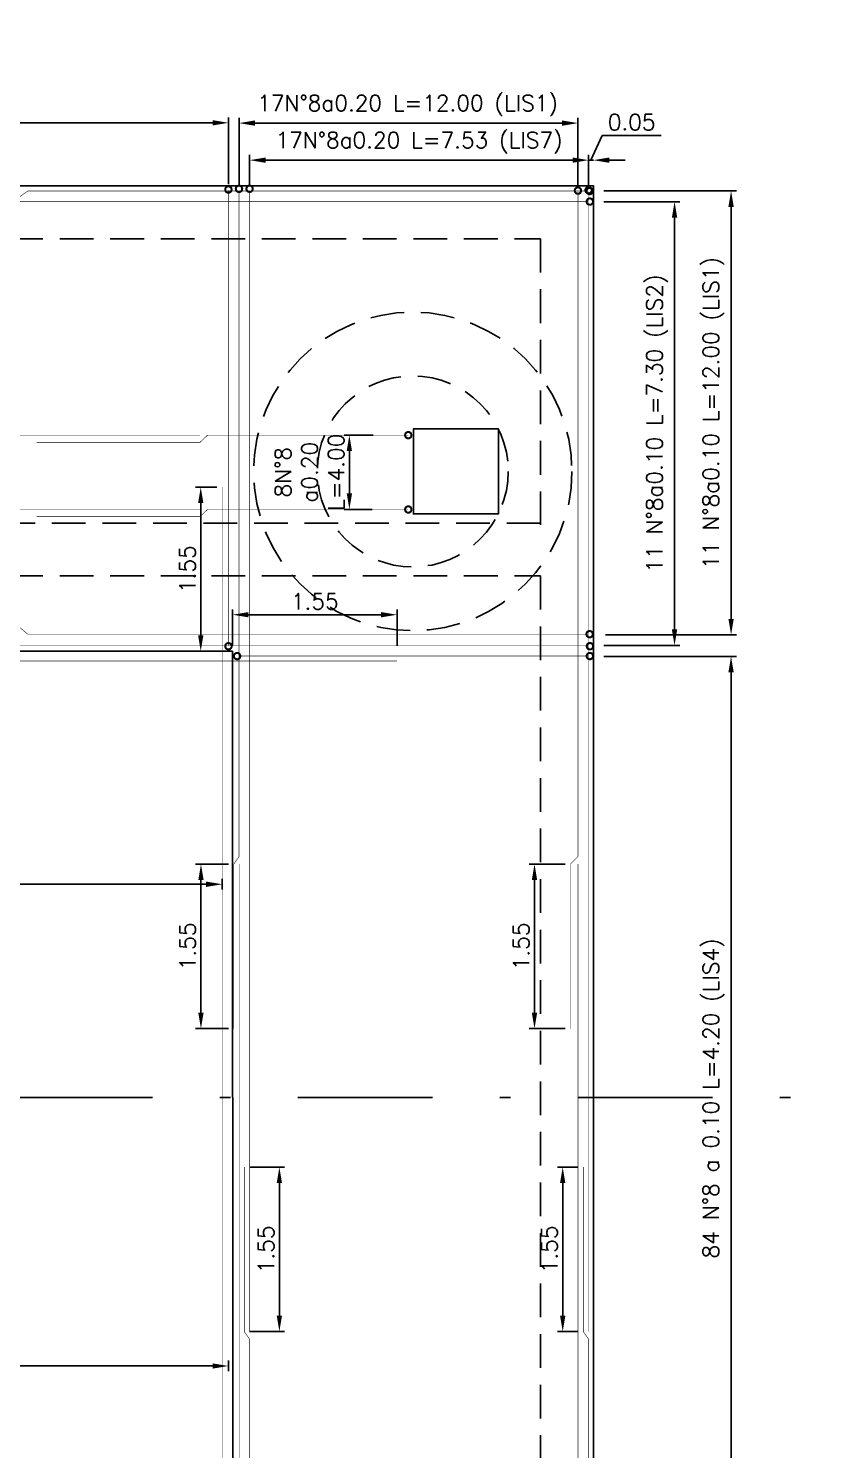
# Model space of a CAD drawing. Header units: metres. Extents: x 1080427 to 1081241, y 976768 to 977191.
# Drawn here: x 1080771.24 to 1080778.87, y 977036.1 to 977049.49 of the extents above; entities that cross this region are included whole.
import ezdxf

# ---------------------------------------------------------------- set-up
doc = ezdxf.new("R2010")
doc.units = ezdxf.units.M
doc.header["$LTSCALE"] = 25.4
doc.linetypes.add('DASHDOT', pattern=[1, 0.5, -0.25, 0, -0.25])
doc.linetypes.add('HIDDEN', pattern=[0.375, 0.25, -0.125])
for name, color, linetype in [('CONTRAPESO', 3, 'Continuous'), ('DIMCONTRAPESO', 1, 'Continuous'), ('EJE PUENTE', 41, 'DASHDOT'), ('PROY', 9, 'HIDDEN'), ('REF', 6, 'Continuous'), ('REF H', 6, 'Continuous')]:
    doc.layers.add(name, color=color, linetype=linetype)
doc.layers.add('COTA', color=1, linetype='Continuous', lineweight=30)
doc.styles.add('romans', font='romans.shx')
doc.dimstyles.new('Copy 75', dxfattribs={"dimtxt": 0.15, "dimasz": 0.15, "dimexe": 0.05, "dimexo": 0.05, "dimgap": 0.05, "dimtad": 1, "dimzin": 0, "dimdsep": 46, "dimtxsty": 'romans', "dimcen": 0.002, "dimclrd": 1, "dimclre": 1, "dimclrt": 3, "dimadec": 4, "dimazin": 0, "dimtfac": 1, "dimtofl": 0, "dimtmove": 1, "dimatfit": 3, "dimfxl": 1, "dimtolj": 1, "dimtzin": 0, "dimarcsym": 1})

# ---------------------------------------------------------------- blocks, each defined once
blk = doc.blocks.new('e1')
at = {"layer": 'REF', "ltscale": 0.1, "const_width": 0.005}
blk.add_lwpolyline([(1080763.084, 977044.369), (1080763.084, 977048.654)], dxfattribs=at)
at = {"layer": 'REF H', "ltscale": 0.1, "const_width": 0.06}
for points in [[(1080763.075, 977048.662, -1), (1080763.094, 977048.662, -1)], [(1080763.075, 977044.36, -1), (1080763.094, 977044.36, -1)]]:
    blk.add_lwpolyline(points, format="xyb", close=True, dxfattribs=at)
blk = doc.blocks.new('*D800')
at = {"layer": 'Defpoints', "color": 0, "transparency": 16777216}
for p in [(1080773.13, 977048.602), (1080763.018, 977047.982), (1080773.13, 977047.974)]:
    blk.add_point(p, dxfattribs=at)
at = {"layer": 'DIMCONTRAPESO', "color": 1, "lineweight": -2, "transparency": 16777216}
for p, q in [((1080763.018, 977048.032), (1080763.018, 977048.652)), ((1080773.13, 977048.024), (1080773.13, 977048.652)), ((1080763.168, 977048.602), (1080772.98, 977048.602))]:
    blk.add_line(p, q, dxfattribs=at)
at = {"layer": 'DIMCONTRAPESO', "color": 1, "transparency": 16777216}
for points in [[(1080763.168, 977048.627), (1080763.168, 977048.577), (1080763.018, 977048.602)], [(1080772.98, 977048.627), (1080772.98, 977048.577), (1080773.13, 977048.602)]]:
    blk.add_solid(points, dxfattribs=at)
at = {"layer": 'DIMCONTRAPESO', "color": 3, "transparency": 16777216, "insert": (1080768.074, 977048.766), "char_height": 0.15, "attachment_point": 5, "style": 'romans'}
blk.add_mtext('\\A1;102 N°8 a 0.10 L=5.19 (LIS3) ', dxfattribs=at)
blk = doc.blocks.new('*D815')
at = {"layer": 'Defpoints', "color": 0, "transparency": 16777216}
for p in [(1080763.101, 977037.261), (1080773.13, 977036.992), (1080773.13, 977036.891)]:
    blk.add_point(p, dxfattribs=at)
at = {"layer": 'DIMCONTRAPESO', "color": 1, "lineweight": -2, "transparency": 16777216}
for p, q in [((1080763.101, 977037.211), (1080763.101, 977036.841)), ((1080763.251, 977036.891), (1080772.98, 977036.891)), ((1080773.13, 977036.942), (1080773.13, 977036.841))]:
    blk.add_line(p, q, dxfattribs=at)
at = {"layer": 'DIMCONTRAPESO', "color": 1, "transparency": 16777216}
for points in [[(1080763.251, 977036.916), (1080763.251, 977036.866), (1080763.101, 977036.891)], [(1080772.98, 977036.916), (1080772.98, 977036.866), (1080773.13, 977036.891)]]:
    blk.add_solid(points, dxfattribs=at)
at = {"layer": 'DIMCONTRAPESO', "color": 3, "transparency": 16777216, "insert": (1080768.116, 977037.055), "char_height": 0.15, "attachment_point": 5, "style": 'romans'}
blk.add_mtext('\\A1;102 N°8 a 0.10 L=6.50 (LIS6) ', dxfattribs=at)
blk = doc.blocks.new('*D823')
at = {"layer": 'Defpoints', "color": 0, "transparency": 16777216}
for p in [(1080776.62, 977047.96), (1080776.634, 977043.779), (1080777.868, 977043.779)]:
    blk.add_point(p, dxfattribs=at)
at = {"layer": 'DIMCONTRAPESO', "color": 1, "lineweight": -2, "transparency": 16777216}
for p, q in [((1080776.67, 977047.96), (1080777.918, 977047.96)), ((1080777.868, 977047.81), (1080777.868, 977043.929)), ((1080776.684, 977043.779), (1080777.918, 977043.779))]:
    blk.add_line(p, q, dxfattribs=at)
at = {"layer": 'DIMCONTRAPESO', "color": 1, "transparency": 16777216}
for points in [[(1080777.843, 977047.81), (1080777.893, 977047.81), (1080777.868, 977047.96)], [(1080777.843, 977043.929), (1080777.893, 977043.929), (1080777.868, 977043.779)]]:
    blk.add_solid(points, dxfattribs=at)
at = {"layer": 'DIMCONTRAPESO', "color": 3, "transparency": 16777216, "insert": (1080777.703, 977045.869), "char_height": 0.15, "attachment_point": 5, "rotation": 90, "style": 'romans'}
blk.add_mtext('\\A1;11 N°8a0.10 L=12.00 (LIS1) ', dxfattribs=at)
blk = doc.blocks.new('*D822')
at = {"layer": 'Defpoints', "color": 0, "transparency": 16777216}
for p in [(1080776.62, 977047.859), (1080776.62, 977043.679), (1080777.335, 977043.679)]:
    blk.add_point(p, dxfattribs=at)
at = {"layer": 'DIMCONTRAPESO', "color": 1, "lineweight": -2, "transparency": 16777216}
for p, q in [((1080776.67, 977047.859), (1080777.385, 977047.859)), ((1080777.335, 977047.709), (1080777.335, 977043.829)), ((1080776.67, 977043.679), (1080777.385, 977043.679))]:
    blk.add_line(p, q, dxfattribs=at)
at = {"layer": 'DIMCONTRAPESO', "color": 1, "transparency": 16777216}
for points in [[(1080777.31, 977047.709), (1080777.36, 977047.709), (1080777.335, 977047.859)], [(1080777.31, 977043.829), (1080777.36, 977043.829), (1080777.335, 977043.679)]]:
    blk.add_solid(points, dxfattribs=at)
at = {"layer": 'DIMCONTRAPESO', "color": 3, "transparency": 16777216, "insert": (1080777.171, 977045.769), "char_height": 0.15, "attachment_point": 5, "rotation": 90, "style": 'romans'}
blk.add_mtext('\\A1;11 N°8a0.10 L=7.30 (LIS2) ', dxfattribs=at)
blk = doc.blocks.new('*D819')
at = {"layer": 'Defpoints', "color": 0, "transparency": 16777216}
for p in [(1080776.62, 977043.576), (1080776.502, 977035.248), (1080777.868, 977035.248)]:
    blk.add_point(p, dxfattribs=at)
at = {"layer": 'DIMCONTRAPESO', "color": 1, "lineweight": -2, "transparency": 16777216}
for p, q in [((1080776.67, 977043.576), (1080777.918, 977043.576)), ((1080777.868, 977043.426), (1080777.868, 977035.398)), ((1080776.552, 977035.248), (1080777.918, 977035.248))]:
    blk.add_line(p, q, dxfattribs=at)
at = {"layer": 'DIMCONTRAPESO', "color": 1, "transparency": 16777216}
for points in [[(1080777.843, 977043.426), (1080777.893, 977043.426), (1080777.868, 977043.576)], [(1080777.843, 977035.398), (1080777.893, 977035.398), (1080777.868, 977035.248)]]:
    blk.add_solid(points, dxfattribs=at)
at = {"layer": 'DIMCONTRAPESO', "color": 3, "transparency": 16777216, "insert": (1080777.703, 977039.412), "char_height": 0.15, "attachment_point": 5, "rotation": 90, "style": 'romans'}
blk.add_mtext('\\A1;84 N°8 a 0.10 L=4.20 (LIS4) ', dxfattribs=at)
blk = doc.blocks.new('*D925')
at = {"layer": 'Defpoints', "color": 0, "transparency": 16777216}
for p in [(1080772.869, 977045.17), (1080773.07, 977045.17), (1080772.85, 977043.624)]:
    blk.add_point(p, dxfattribs=at)
at = {"layer": 'DIMCONTRAPESO', "color": 1, "lineweight": -2, "transparency": 16777216}
for p, q in [((1080773.02, 977045.17), (1080772.819, 977045.17)), ((1080772.869, 977043.774), (1080772.869, 977045.02)), ((1080772.9, 977043.624), (1080772.919, 977043.624))]:
    blk.add_line(p, q, dxfattribs=at)
at = {"layer": 'DIMCONTRAPESO', "color": 1, "transparency": 16777216}
for points in [[(1080772.844, 977045.02), (1080772.894, 977045.02), (1080772.869, 977045.17)], [(1080772.844, 977043.774), (1080772.894, 977043.774), (1080772.869, 977043.624)]]:
    blk.add_solid(points, dxfattribs=at)
at = {"layer": 'DIMCONTRAPESO', "color": 3, "transparency": 16777216, "insert": (1080772.744, 977044.397), "char_height": 0.15, "attachment_point": 5, "rotation": 90, "style": 'romans'}
blk.add_mtext('\\A1;1.55', dxfattribs=at)
blk = doc.blocks.new('*D927')
at = {"layer": 'COTA', "color": 1, "lineweight": -2, "transparency": 16777216}
for p, q in [((1080773.169, 977043.674), (1080773.169, 977044.018)), ((1080774.569, 977043.968), (1080773.319, 977043.968)), ((1080774.719, 977043.674), (1080774.719, 977044.018))]:
    blk.add_line(p, q, dxfattribs=at)
at = {"layer": 'COTA', "color": 1, "transparency": 16777216}
for points in [[(1080773.319, 977043.993), (1080773.319, 977043.943), (1080773.169, 977043.968)], [(1080774.569, 977043.993), (1080774.569, 977043.943), (1080774.719, 977043.968)]]:
    blk.add_solid(points, dxfattribs=at)
at = {"layer": 'Defpoints', "color": 0, "transparency": 16777216}
for p in [(1080773.169, 977043.968), (1080773.169, 977043.624), (1080774.719, 977043.624)]:
    blk.add_point(p, dxfattribs=at)
at = {"layer": 'COTA', "color": 3, "transparency": 16777216, "insert": (1080773.944, 977044.093), "char_height": 0.15, "attachment_point": 5, "style": 'romans'}
blk.add_mtext('\\A1;1.55', dxfattribs=at)
blk = doc.blocks.new('E2')
at = {"layer": 'REF', "ltscale": 0.1, "const_width": 0.005}
blk.add_lwpolyline([(1080759.636, 977034.558), (1080762.933, 977034.558)], dxfattribs=at)
at = {"layer": 'REF H', "ltscale": 0.1, "const_width": 0.06}
for points in [[(1080759.608, 977034.558, 1), (1080759.627, 977034.558, 1)], [(1080762.933, 977034.558, 1), (1080762.952, 977034.558, 1)]]:
    blk.add_lwpolyline(points, format="xyb", close=True, dxfattribs=at)
blk = doc.blocks.new('*D938')
at = {"layer": 'COTA', "color": 1, "lineweight": -2, "transparency": 16777216}
blk.add_line((1080771.038, 977043.383), (1080771.038, 977035.443), dxfattribs=at)
at = {"layer": 'COTA', "color": 1, "transparency": 16777216}
for points in [[(1080771.013, 977043.383), (1080771.063, 977043.383), (1080771.038, 977043.533)], [(1080771.013, 977035.443), (1080771.063, 977035.443), (1080771.038, 977035.293)]]:
    blk.add_solid(points, dxfattribs=at)
at = {"layer": 'Defpoints', "color": 0, "transparency": 16777216}
for p in [(1080771.038, 977043.533), (1080771.038, 977035.293), (1080771.038, 977035.293)]:
    blk.add_point(p, dxfattribs=at)
at = {"layer": 'COTA', "color": 3, "transparency": 16777216, "insert": (1080770.874, 977039.413), "char_height": 0.15, "attachment_point": 5, "rotation": 90, "style": 'romans'}
blk.add_mtext('\\A1;83 N°8 a 0.10 L=7.45 (LIS5) ', dxfattribs=at)
blk = doc.blocks.new('*D939')
at = {"layer": 'Defpoints', "color": 0, "transparency": 16777216}
for p in [(1080763.101, 977041.799), (1080773.07, 977041.531), (1080773.07, 977041.429)]:
    blk.add_point(p, dxfattribs=at)
at = {"layer": 'DIMCONTRAPESO', "color": 1, "lineweight": -2, "transparency": 16777216}
for p, q in [((1080763.101, 977041.749), (1080763.101, 977041.379)), ((1080763.251, 977041.429), (1080772.92, 977041.429)), ((1080773.07, 977041.481), (1080773.07, 977041.379))]:
    blk.add_line(p, q, dxfattribs=at)
at = {"layer": 'DIMCONTRAPESO', "color": 1, "transparency": 16777216}
for points in [[(1080763.251, 977041.454), (1080763.251, 977041.404), (1080763.101, 977041.429)], [(1080772.92, 977041.454), (1080772.92, 977041.404), (1080773.07, 977041.429)]]:
    blk.add_solid(points, dxfattribs=at)
at = {"layer": 'DIMCONTRAPESO', "color": 3, "transparency": 16777216, "insert": (1080768.086, 977041.594), "char_height": 0.15, "attachment_point": 5, "style": 'romans'}
blk.add_mtext('\\A1;102 N°8 a 0.10 L=6.50 (LIS6) ', dxfattribs=at)
blk = doc.blocks.new('*D945')
at = {"layer": 'COTA', "color": 1, "lineweight": -2, "transparency": 16777216}
for p, q in [((1080773.33, 977048.014), (1080773.33, 977048.3)), ((1080773.48, 977048.25), (1080776.374, 977048.25)), ((1080776.524, 977048.017), (1080776.524, 977048.3))]:
    blk.add_line(p, q, dxfattribs=at)
at = {"layer": 'COTA', "color": 1, "transparency": 16777216}
for points in [[(1080773.48, 977048.275), (1080773.48, 977048.225), (1080773.33, 977048.25)], [(1080776.374, 977048.275), (1080776.374, 977048.225), (1080776.524, 977048.25)]]:
    blk.add_solid(points, dxfattribs=at)
at = {"layer": 'Defpoints', "color": 0, "transparency": 16777216}
for p in [(1080776.524, 977048.25), (1080773.33, 977047.964), (1080776.524, 977047.967)]:
    blk.add_point(p, dxfattribs=at)
at = {"layer": 'COTA', "color": 3, "transparency": 16777216, "insert": (1080774.927, 977048.414), "char_height": 0.15, "attachment_point": 5, "style": 'romans'}
blk.add_mtext('\\A1;17N°8a0.20 L=7.53 (LIS7) ', dxfattribs=at)
blk = doc.blocks.new('*D946')
at = {"layer": 'COTA', "color": 1, "lineweight": -2, "transparency": 16777216}
for p, q in [((1080773.23, 977048.018), (1080773.23, 977048.649)), ((1080776.424, 977048.013), (1080776.424, 977048.649)), ((1080773.38, 977048.599), (1080776.274, 977048.599))]:
    blk.add_line(p, q, dxfattribs=at)
at = {"layer": 'COTA', "color": 1, "transparency": 16777216}
for points in [[(1080773.38, 977048.624), (1080773.38, 977048.574), (1080773.23, 977048.599)], [(1080776.274, 977048.624), (1080776.274, 977048.574), (1080776.424, 977048.599)]]:
    blk.add_solid(points, dxfattribs=at)
at = {"layer": 'Defpoints', "color": 0, "transparency": 16777216}
for p in [(1080776.424, 977048.599), (1080773.23, 977047.968), (1080776.424, 977047.963)]:
    blk.add_point(p, dxfattribs=at)
at = {"layer": 'COTA', "color": 3, "transparency": 16777216, "insert": (1080774.819, 977048.763), "char_height": 0.15, "attachment_point": 5, "style": 'romans'}
blk.add_mtext('\\A1;17N°8a0.20 L=12.00 (LIS1) ', dxfattribs=at)
blk = doc.blocks.new('*D947')
at = {"layer": 'COTA', "color": 1, "lineweight": -2, "transparency": 16777216}
for p, q in [((1080776.547, 977048.25), (1080776.652, 977048.483)), ((1080776.652, 977048.483), (1080777.21, 977048.483)), ((1080776.374, 977048.25), (1080776.224, 977048.25)), ((1080776.524, 977048.25), (1080776.57, 977048.25)), ((1080776.72, 977048.25), (1080776.87, 977048.25))]:
    blk.add_line(p, q, dxfattribs=at)
at = {"layer": 'COTA', "color": 1, "transparency": 16777216}
for points in [[(1080776.374, 977048.275), (1080776.374, 977048.225), (1080776.524, 977048.25)], [(1080776.72, 977048.275), (1080776.72, 977048.225), (1080776.57, 977048.25)]]:
    blk.add_solid(points, dxfattribs=at)
at = {"layer": 'Defpoints', "color": 0, "transparency": 16777216}
for p in [(1080776.524, 977048.25), (1080776.57, 977048.25), (1080776.57, 977048.25)]:
    blk.add_point(p, dxfattribs=at)
at = {"layer": 'COTA', "color": 3, "transparency": 16777216, "insert": (1080776.931, 977048.608), "char_height": 0.15, "attachment_point": 5, "style": 'romans'}
blk.add_mtext('\\A1;0.05', dxfattribs=at)
blk = doc.blocks.new('*D958')
at = {"layer": 'COTA', "color": 1, "lineweight": -2, "transparency": 16777216}
for p, q in [((1080773.131, 977041.619), (1080772.821, 977041.619)), ((1080772.871, 977041.469), (1080772.871, 977040.219)), ((1080773.131, 977040.069), (1080772.821, 977040.069))]:
    blk.add_line(p, q, dxfattribs=at)
at = {"layer": 'COTA', "color": 1, "transparency": 16777216}
for points in [[(1080772.846, 977041.469), (1080772.896, 977041.469), (1080772.871, 977041.619)], [(1080772.846, 977040.219), (1080772.896, 977040.219), (1080772.871, 977040.069)]]:
    blk.add_solid(points, dxfattribs=at)
at = {"layer": 'Defpoints', "color": 0, "transparency": 16777216}
for p in [(1080773.181, 977041.619), (1080772.871, 977040.069), (1080773.181, 977040.069)]:
    blk.add_point(p, dxfattribs=at)
at = {"layer": 'COTA', "color": 3, "transparency": 16777216, "insert": (1080772.746, 977040.844), "char_height": 0.15, "attachment_point": 5, "rotation": 90, "style": 'romans'}
blk.add_mtext('\\A1;1.55', dxfattribs=at)
blk = doc.blocks.new('*D959')
at = {"layer": 'COTA', "color": 1, "lineweight": -2, "transparency": 16777216}
for p, q in [((1080773.33, 977038.764), (1080773.66, 977038.764)), ((1080773.61, 977038.614), (1080773.61, 977037.365)), ((1080773.33, 977037.215), (1080773.66, 977037.215))]:
    blk.add_line(p, q, dxfattribs=at)
at = {"layer": 'COTA', "color": 1, "transparency": 16777216}
for points in [[(1080773.585, 977038.614), (1080773.635, 977038.614), (1080773.61, 977038.764)], [(1080773.585, 977037.365), (1080773.635, 977037.365), (1080773.61, 977037.215)]]:
    blk.add_solid(points, dxfattribs=at)
at = {"layer": 'Defpoints', "color": 0, "transparency": 16777216}
for p in [(1080773.28, 977038.764), (1080773.28, 977037.215), (1080773.61, 977037.215)]:
    blk.add_point(p, dxfattribs=at)
at = {"layer": 'COTA', "color": 3, "transparency": 16777216, "insert": (1080773.485, 977037.989), "char_height": 0.15, "attachment_point": 5, "rotation": 90, "style": 'romans'}
blk.add_mtext('\\A1;1.55', dxfattribs=at)
blk = doc.blocks.new('*D960')
at = {"layer": 'COTA', "color": 1, "lineweight": -2, "transparency": 16777216}
for p, q in [((1080776.425, 977038.764), (1080776.231, 977038.764)), ((1080776.281, 977038.614), (1080776.281, 977037.365)), ((1080776.425, 977037.215), (1080776.231, 977037.215))]:
    blk.add_line(p, q, dxfattribs=at)
at = {"layer": 'COTA', "color": 1, "transparency": 16777216}
for points in [[(1080776.256, 977038.614), (1080776.306, 977038.614), (1080776.281, 977038.764)], [(1080776.256, 977037.365), (1080776.306, 977037.365), (1080776.281, 977037.215)]]:
    blk.add_solid(points, dxfattribs=at)
at = {"layer": 'Defpoints', "color": 0, "transparency": 16777216}
for p in [(1080776.475, 977038.764), (1080776.281, 977037.215), (1080776.475, 977037.215)]:
    blk.add_point(p, dxfattribs=at)
at = {"layer": 'COTA', "color": 3, "transparency": 16777216, "insert": (1080776.156, 977037.989), "char_height": 0.15, "attachment_point": 5, "rotation": 90, "style": 'romans'}
blk.add_mtext('\\A1;1.55', dxfattribs=at)
blk = doc.blocks.new('*D961')
at = {"layer": 'COTA', "color": 1, "lineweight": -2, "transparency": 16777216}
for p, q in [((1080776.304, 977041.619), (1080775.965, 977041.619)), ((1080776.015, 977041.469), (1080776.015, 977040.219)), ((1080776.305, 977040.069), (1080775.965, 977040.069))]:
    blk.add_line(p, q, dxfattribs=at)
at = {"layer": 'COTA', "color": 1, "transparency": 16777216}
for points in [[(1080775.99, 977041.469), (1080776.04, 977041.469), (1080776.015, 977041.619)], [(1080775.99, 977040.219), (1080776.04, 977040.219), (1080776.015, 977040.069)]]:
    blk.add_solid(points, dxfattribs=at)
at = {"layer": 'Defpoints', "color": 0, "transparency": 16777216}
for p in [(1080776.354, 977041.619), (1080776.015, 977040.069), (1080776.355, 977040.069)]:
    blk.add_point(p, dxfattribs=at)
at = {"layer": 'COTA', "color": 3, "transparency": 16777216, "insert": (1080775.89, 977040.844), "char_height": 0.15, "attachment_point": 5, "rotation": 90, "style": 'romans'}
blk.add_mtext('\\A1;1.55', dxfattribs=at)
blk = doc.blocks.new('*D1234')
at = {"layer": 'Defpoints', "color": 0, "transparency": 16777216}
for p in [(1080774.544, 977045.66), (1080774.27, 977044.96), (1080774.535, 977044.96)]:
    blk.add_point(p, dxfattribs=at)
at = {"layer": 'DIMCONTRAPESO', "color": 1, "lineweight": -2, "transparency": 16777216}
for p, q in [((1080774.494, 977045.66), (1080774.22, 977045.66)), ((1080774.27, 977045.51), (1080774.27, 977045.11)), ((1080774.485, 977044.96), (1080774.22, 977044.96))]:
    blk.add_line(p, q, dxfattribs=at)
at = {"layer": 'DIMCONTRAPESO', "color": 1, "transparency": 16777216}
for points in [[(1080774.245, 977045.51), (1080774.295, 977045.51), (1080774.27, 977045.66)], [(1080774.245, 977045.11), (1080774.295, 977045.11), (1080774.27, 977044.96)]]:
    blk.add_solid(points, dxfattribs=at)
at = {"layer": 'DIMCONTRAPESO', "color": 3, "transparency": 16777216, "insert": (1080773.895, 977045.31), "char_height": 0.15, "attachment_point": 5, "rotation": 90, "style": 'romans'}
blk.add_mtext('\\A1;8N°8\\Pa0.20\\PL=4.00', dxfattribs=at)

msp = doc.modelspace()

# ---------------------------------------------------------------- linework, layer by layer
at = {"layer": 'CONTRAPESO'}
for points in [[(1080759.567636, 977048.00955), (1080759.567636, 977048.00955), (1080776.570363, 977048.00955), (1080776.570411, 977030.828405), (1080759.56768, 977030.828405), (1080759.567636, 977048.00955)], [(1080773.168799, 977043.623897), (1080762.970398, 977043.624446), (1080762.970398, 977035.218597), (1080773.170171, 977035.218597), (1080773.168799, 977043.623897)]]:
    msp.add_lwpolyline(points, dxfattribs=at)
msp.add_lwpolyline([(1080775.674174, 977045.718109), (1080774.874174, 977045.718109), (1080774.874174, 977044.918109), (1080775.674174, 977044.918109)], close=True, dxfattribs=at)
at = {"layer": 'EJE PUENTE', "ltscale": 0.1}
msp.add_lwpolyline([(1080657.623936, 977039.41891), (1080787.827968, 977039.41891)], dxfattribs=at)
at = {"layer": 'PROY', "color": 252, "ltscale": 0.05}
msp.add_lwpolyline([(1080759.567636, 977048.00955), (1080776.570367, 977048.00955), (1080776.570367, 977030.827608), (1080759.567636, 977030.828608)], close=True, dxfattribs=at)
at = {"layer": 'PROY', "color": 250, "ltscale": 0.05}
msp.add_lwpolyline([(1080776.070367, 977044.814743), (1080776.070367, 977044.829603), (1080760.110367, 977044.829603), (1080760.110367, 977047.509603), (1080776.070367, 977047.509603), (1080776.070367, 977044.814743)], dxfattribs=at)
msp.add_lwpolyline([(1080760.110367, 977034.508608), (1080760.110367, 977044.334456), (1080776.070367, 977044.334456), (1080776.070367, 977034.508608)], close=True, dxfattribs=at)
for radius in [1.5, 0.9]:
    msp.add_circle((1080774.867948, 977045.318109), radius, dxfattribs=at)
at = {"layer": 'REF', "ltscale": 0.1, "const_width": 0.005}
for points in [[(1080776.520363, 977047.859548), (1080764.97036, 977047.859265)], [(1080769.617753, 977047.909113), (1080771.167621, 977047.909358), (1080771.238514, 977047.959265), (1080776.520366, 977047.959265)], [(1080773.180934, 977040.069303), (1080773.180592, 977041.619083), (1080773.230483, 977041.689987), (1080773.229913, 977047.959467)], [(1080773.32989, 977047.959469), (1080773.32989, 977037.214714)], [(1080776.354739, 977040.069303), (1080776.354398, 977041.619083), (1080776.42501, 977041.689987), (1080776.424441, 977047.94764)], [(1080776.524417, 977047.953143), (1080776.524417, 977037.214714)], [(1080761.312182, 977045.659791), (1080772.862182, 977045.659508)], [(1080771.321313, 977045.592156), (1080772.862182, 977045.592401), (1080772.933074, 977045.659508), (1080774.824174, 977045.659508)], [(1080773.070466, 977045.169988), (1080773.070466, 977034.482764), (1080773.070466, 977033.763713)], [(1080761.312283, 977044.95955), (1080772.862283, 977044.959267)], [(1080771.321296, 977044.891914), (1080772.862164, 977044.892159), (1080772.933057, 977044.959267), (1080774.824157, 977044.959267)], [(1080769.617753, 977043.844326), (1080771.167621, 977043.844571), (1080771.238514, 977043.784277), (1080776.520366, 977043.784277)], [(1080776.520363, 977043.674561), (1080764.97036, 977043.674278)], [(1080767.314761, 977043.592947), (1080768.864629, 977043.593192), (1080768.935522, 977043.532898), (1080774.718992, 977043.532898)], [(1080773.230857, 977030.869893), (1080773.230905, 977041.619083)], [(1080776.424392, 977030.869893), (1080776.42444, 977041.619083)], [(1080773.280027, 977038.764301), (1080773.279686, 977037.214521), (1080773.329577, 977037.143617), (1080773.328958, 977030.878608)], [(1080776.47546, 977038.764301), (1080776.475119, 977037.214521), (1080776.525009, 977037.143617), (1080776.52439, 977030.878608)]]:
    msp.add_lwpolyline(points, dxfattribs=at)
at = {"layer": 'REF H', "ltscale": 0.1, "const_width": 0.06}
for points in [[(1080773.239018, 977047.979762, 1), (1080773.219968, 977047.979762, 1)], [(1080773.339008, 977047.980523, -1), (1080773.319958, 977047.980523, -1)], [(1080776.433963, 977047.963109, 1), (1080776.414913, 977047.963109, 1)], [(1080776.533953, 977047.966989, -1), (1080776.514903, 977047.966989, -1)], [(1080776.526809, 977047.959265, -1), (1080776.545859, 977047.959265, -1)], [(1080776.526798, 977047.859548, 1), (1080776.545848, 977047.859548, 1)], [(1080774.815596, 977045.659508, 1), (1080774.834646, 977045.659508, 1)], [(1080774.815579, 977044.959267, 1), (1080774.834629, 977044.959267, 1)], [(1080776.525128, 977043.784614, 1), (1080776.544178, 977043.784614, 1)], [(1080776.527877, 977043.671465, 1), (1080776.546927, 977043.671465, 1)]]:
    msp.add_lwpolyline(points, format="xyb", close=True, dxfattribs=at)

# ---------------------------------------------------------------- block references
at = {"layer": 'COTA', "color": 2}
msp.add_blockref('E2', (13.594142, 9.020538), dxfattribs=at)
at = {"layer": 'DIMCONTRAPESO', "color": 2, "rotation": 0.004058861393849489}
msp.add_blockref('e1', (79.262369, -77.24806), dxfattribs=at)

# ---------------------------------------------------------------- dimensions: what is measured, and where the dimension line sits
at = {"layer": 'COTA', "color": 2}
dim = msp.add_linear_dim(base=(1080776.424438, 977048.598844), p1=(1080773.229913, 977047.968224), p2=(1080776.424438, 977047.963109), text='17N°8a0.20 L=12.00 (LIS1) ', dimstyle='Copy 75', dxfattribs=at)
dim.commit()
dim.dimension.update_dxf_attribs({"geometry": '*D946', "text_midpoint": (1080774.819121, 977048.598844), "dimtype": 160})
dim = msp.add_linear_dim(base=(1080776.524428, 977048.250108), p1=(1080773.329903, 977047.964344), p2=(1080776.524428, 977047.966989), text='17N°8a0.20 L=7.53 (LIS7) ', dimstyle='Copy 75', dxfattribs=at)
dim.commit()
dim.dimension.update_dxf_attribs({"geometry": '*D945', "text_midpoint": (1080774.927165, 977048.414393)})
dim = msp.add_linear_dim(base=(1080776.570363, 977048.250108), p1=(1080776.524428, 977048.250108), p2=(1080776.570363, 977048.250108), dimstyle='Copy 75', dxfattribs=at)
dim.commit()
dim.dimension.update_dxf_attribs({"geometry": '*D947', "text_midpoint": (1080776.702396, 977048.483429), "dimtype": 160})
dim = msp.add_linear_dim(base=(1080773.168799, 977043.967908), p1=(1080774.718799, 977043.623897), p2=(1080773.168799, 977043.623897), dimstyle='Copy 75', dxfattribs=at)
dim.commit()
dim.dimension.update_dxf_attribs({"geometry": '*D927', "text_midpoint": (1080773.943799, 977044.092908)})
dim = msp.add_linear_dim(base=(1080771.038053, 977035.293377), p1=(1080771.038053, 977043.532898), p2=(1080771.038053, 977035.293377), angle=90, text='83 N°8 a 0.10 L=7.45 (LIS5) ', dimstyle='Copy 75', dxfattribs=at)
dim.commit()
dim.dimension.update_dxf_attribs({"geometry": '*D938', "text_midpoint": (1080770.873767, 977039.413137)})
for base, p1, p2, picture, middle in [((1080772.870714, 977040.069303), (1080773.180592, 977041.619083), (1080773.180934, 977040.069303), '*D958', (1080772.745714, 977040.844193)), ((1080776.015278, 977040.069303), (1080776.354398, 977041.619083), (1080776.354739, 977040.069303), '*D961', (1080775.890278, 977040.844193)), ((1080773.609719, 977037.214521), (1080773.280027, 977038.764301), (1080773.279686, 977037.214521), '*D959', (1080773.484719, 977037.989411)), ((1080776.280756, 977037.214521), (1080776.47546, 977038.764301), (1080776.475119, 977037.214521), '*D960', (1080776.155756, 977037.989411))]:
    dim = msp.add_linear_dim(base=base, p1=p1, p2=p2, angle=90, dimstyle='Copy 75', dxfattribs=at)
    dim.commit()
    dim.dimension.update_dxf_attribs({"geometry": picture, "text_midpoint": middle})
at = {"layer": 'DIMCONTRAPESO', "color": 2}
for base, p1, p2, text, picture, middle in [((1080773.129534, 977048.602011), (1080763.018055, 977047.982281), (1080773.129534, 977047.973562), '102 N°8 a 0.10 L=5.19 (LIS3) ', '*D800', (1080768.073795, 977048.766297)), ((1080773.070466, 977041.429456), (1080763.101298, 977041.799242), (1080773.070466, 977041.530657), '102 N°8 a 0.10 L=6.50 (LIS6) ', '*D939', (1080768.085882, 977041.593742)), ((1080773.12975, 977036.890888), (1080763.101298, 977037.260673), (1080773.12975, 977036.992088), '102 N°8 a 0.10 L=6.50 (LIS6) ', '*D815', (1080768.115524, 977037.055173))]:
    dim = msp.add_linear_dim(base=base, p1=p1, p2=p2, text=text, dimstyle='Copy 75', dxfattribs=at)
    dim.commit()
    dim.dimension.update_dxf_attribs({"geometry": picture, "text_midpoint": middle})
for base, p1, p2, text, picture, middle in [((1080777.86763, 977043.778907), (1080776.620339, 977047.959548), (1080776.634082, 977043.778907), '11 N°8a0.10 L=12.00 (LIS1) ', '*D823', (1080777.86763, 977045.869227)), ((1080777.335489, 977043.678624), (1080776.620339, 977047.859265), (1080776.620342, 977043.678624), '11 N°8a0.10 L=7.30 (LIS2) ', '*D822', (1080777.335489, 977045.768944)), ((1080774.270139, 977044.95955), (1080774.543664, 977045.659833), (1080774.535083, 977044.95955), '8N°8\\Pa0.20\\PL=4.00', '*D1234', (1080774.270139, 977045.309691))]:
    dim = msp.add_linear_dim(base=base, p1=p1, p2=p2, angle=90, text=text, dimstyle='Copy 75', dxfattribs=at)
    dim.commit()
    dim.dimension.update_dxf_attribs({"geometry": picture, "text_midpoint": middle, "dimtype": 160})
dim = msp.add_linear_dim(base=(1080772.868565, 977045.169988), p1=(1080772.850309, 977043.624456), p2=(1080773.070466, 977045.169988), angle=90, dimstyle='Copy 75', dxfattribs=at)
dim.commit()
dim.dimension.update_dxf_attribs({"geometry": '*D925', "text_midpoint": (1080772.743565, 977044.397222)})
dim = msp.add_linear_dim(base=(1080777.867739, 977035.248456), p1=(1080776.620449, 977043.575785), p2=(1080776.50224, 977035.248456), angle=90, text='84 N°8 a 0.10 L=4.20 (LIS4) ', dimstyle='Copy 75', dxfattribs=at)
dim.commit()
dim.dimension.update_dxf_attribs({"geometry": '*D819', "text_midpoint": (1080777.703454, 977039.41212)})

doc.saveas('drawing.dxf')
